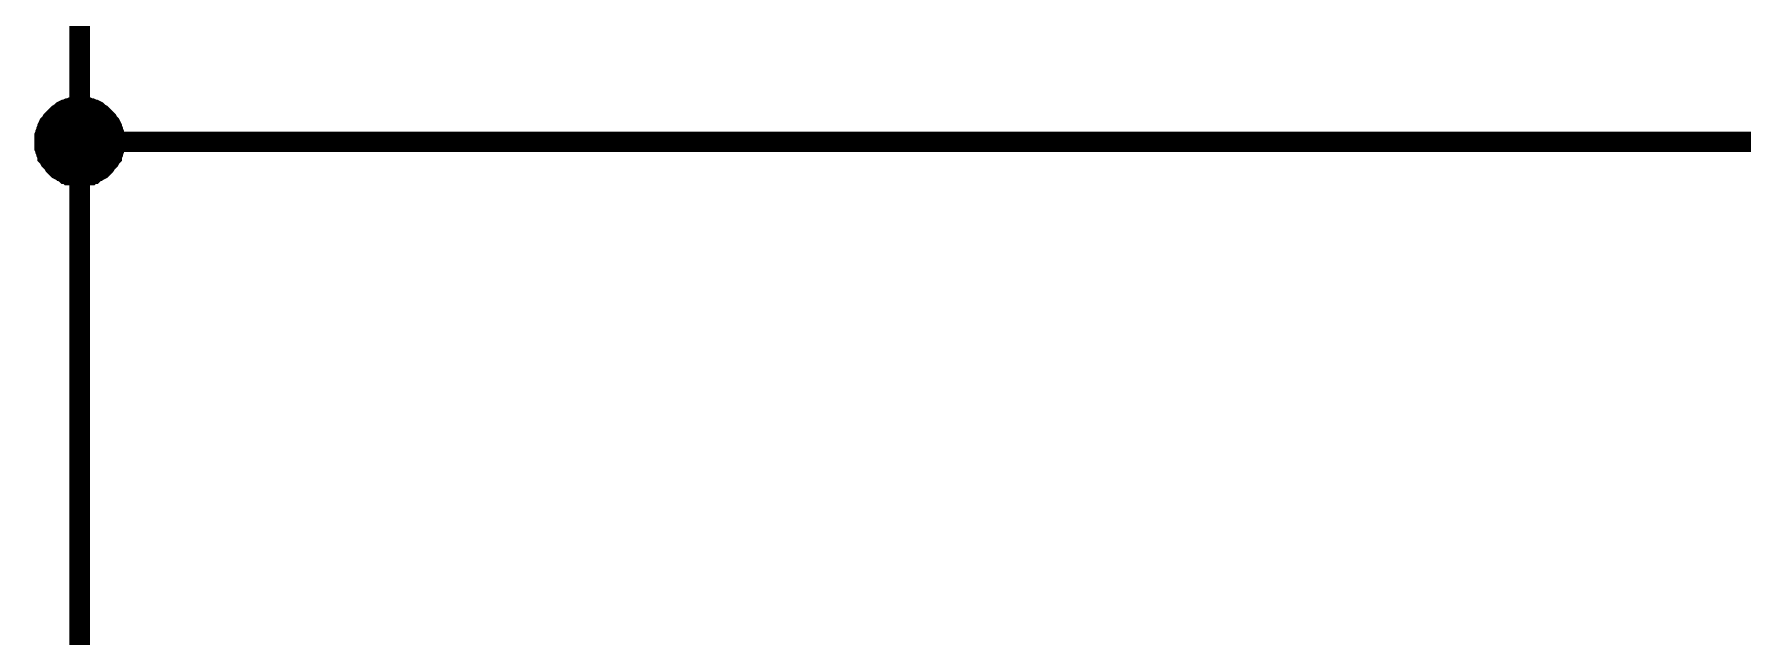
# Paper-space layout 'Layout1' of a CAD drawing. Extents: x -1 to 840, y -1 to 593.
# Drawn here: x 300.16 to 325.05, y 411.28 to 420.06 of the extents above; entities that cross this region are included whole.
import ezdxf

# ---------------------------------------------------------------- set-up
doc = ezdxf.new("R2010")
doc.units = 0
doc.header["$MEASUREMENT"] = 0
doc.layers.add('Sheet', color=255, linetype='CONTINUOUS')

psp = doc.layouts.get("Layout1")

# ---------------------------------------------------------------- linework, layer by layer
at = {"layer": 'Sheet', "color": 7}
for points, const_width in [([(300.819, 418.49), (300.819, 425.993)], 0.3), ([(300.307, 418.49), (300.307, 418.521), (300.307, 418.537), (300.307, 418.568), (300.322, 418.599), (300.322, 418.615), (300.338, 418.646), (300.338, 418.661), (300.354, 418.692), (300.354, 418.708), (300.369, 418.739), (300.385, 418.754), (300.4, 418.77), (300.416, 418.801), (300.431, 418.817), (300.447, 418.832), (300.462, 418.848), (300.478, 418.863), (300.493, 418.879), (300.509, 418.894), (300.54, 418.91), (300.555, 418.925), (300.571, 418.941), (300.602, 418.956), (300.618, 418.956), (300.649, 418.972), (300.664, 418.972), (300.695, 418.987), (300.711, 418.987), (300.742, 419.003), (300.773, 419.003), (300.788, 419.003), (300.819, 419.003)], 0.3), ([(300.307, 418.49), (300.307, 418.521), (300.307, 418.537), (300.307, 418.568), (300.322, 418.599), (300.322, 418.615), (300.338, 418.646), (300.338, 418.661), (300.354, 418.692), (300.354, 418.708), (300.369, 418.739), (300.385, 418.754), (300.4, 418.77), (300.416, 418.801), (300.431, 418.817), (300.447, 418.832), (300.462, 418.848), (300.478, 418.863), (300.493, 418.879), (300.509, 418.894), (300.54, 418.91), (300.555, 418.925), (300.571, 418.941), (300.602, 418.956), (300.618, 418.956), (300.649, 418.972), (300.664, 418.972), (300.695, 418.987), (300.711, 418.987), (300.742, 419.003), (300.773, 419.003), (300.788, 419.003), (300.819, 419.003)], 0.3), ([(300.307, 418.49), (300.307, 418.521), (300.307, 418.537), (300.307, 418.568), (300.322, 418.599), (300.322, 418.615), (300.338, 418.646), (300.338, 418.661), (300.354, 418.692), (300.354, 418.708), (300.369, 418.739), (300.385, 418.754), (300.4, 418.77), (300.416, 418.801), (300.431, 418.817), (300.447, 418.832), (300.462, 418.848), (300.478, 418.863), (300.493, 418.879), (300.509, 418.894), (300.54, 418.91), (300.555, 418.925), (300.571, 418.941), (300.602, 418.956), (300.618, 418.956), (300.649, 418.972), (300.664, 418.972), (300.695, 418.987), (300.711, 418.987), (300.742, 419.003), (300.773, 419.003), (300.788, 419.003), (300.819, 419.003)], 0.3), ([(300.307, 418.49), (300.307, 418.521), (300.307, 418.537), (300.307, 418.568), (300.322, 418.599), (300.322, 418.615), (300.338, 418.646), (300.338, 418.661), (300.354, 418.692), (300.354, 418.708), (300.369, 418.739), (300.385, 418.754), (300.4, 418.77), (300.416, 418.801), (300.431, 418.817), (300.447, 418.832), (300.462, 418.848), (300.478, 418.863), (300.493, 418.879), (300.509, 418.894), (300.54, 418.91), (300.555, 418.925), (300.571, 418.941), (300.602, 418.956), (300.618, 418.956), (300.649, 418.972), (300.664, 418.972), (300.695, 418.987), (300.711, 418.987), (300.742, 419.003), (300.773, 419.003), (300.788, 419.003), (300.819, 419.003)], 0.3), ([(300.307, 418.49), (300.307, 418.521), (300.307, 418.537), (300.307, 418.568), (300.322, 418.599), (300.322, 418.615), (300.338, 418.646), (300.338, 418.661), (300.354, 418.692), (300.354, 418.708), (300.369, 418.739), (300.385, 418.754), (300.4, 418.77), (300.416, 418.801), (300.431, 418.817), (300.447, 418.832), (300.462, 418.848), (300.478, 418.863), (300.493, 418.879), (300.509, 418.894), (300.54, 418.91), (300.555, 418.925), (300.571, 418.941), (300.602, 418.956), (300.618, 418.956), (300.649, 418.972), (300.664, 418.972), (300.695, 418.987), (300.711, 418.987), (300.742, 419.003), (300.773, 419.003), (300.788, 419.003), (300.819, 419.003)], 0.3), ([(300.307, 418.49), (300.307, 418.521), (300.307, 418.537), (300.307, 418.568), (300.322, 418.599), (300.322, 418.615), (300.338, 418.646), (300.338, 418.661), (300.354, 418.692), (300.354, 418.708), (300.369, 418.739), (300.385, 418.754), (300.4, 418.77), (300.416, 418.801), (300.431, 418.817), (300.447, 418.832), (300.462, 418.848), (300.478, 418.863), (300.493, 418.879), (300.509, 418.894), (300.54, 418.91), (300.555, 418.925), (300.571, 418.941), (300.602, 418.956), (300.618, 418.956), (300.649, 418.972), (300.664, 418.972), (300.695, 418.987), (300.711, 418.987), (300.742, 419.003), (300.773, 419.003), (300.788, 419.003), (300.819, 419.003)], 0.3), ([(300.819, 419.003), (300.819, 419.003)], 0.3), ([(300.819, 419.003), (300.85, 419.003), (300.866, 419.003), (300.897, 419.003), (300.928, 418.987), (300.944, 418.987), (300.975, 418.972), (300.99, 418.972), (301.021, 418.956), (301.037, 418.956), (301.068, 418.941), (301.083, 418.925), (301.099, 418.91), (301.13, 418.894), (301.145, 418.879), (301.161, 418.863), (301.177, 418.848), (301.192, 418.832), (301.208, 418.817), (301.223, 418.801), (301.239, 418.77), (301.254, 418.754), (301.27, 418.739), (301.285, 418.708), (301.285, 418.692), (301.301, 418.661), (301.301, 418.646), (301.316, 418.615), (301.316, 418.599), (301.332, 418.568), (301.332, 418.537), (301.332, 418.521), (301.332, 418.49)], 0.3), ([(300.819, 419.003), (300.819, 419.003)], 0.3), ([(300.819, 419.003), (300.85, 419.003), (300.866, 419.003), (300.897, 419.003), (300.928, 418.987), (300.944, 418.987), (300.975, 418.972), (300.99, 418.972), (301.021, 418.956), (301.037, 418.956), (301.068, 418.941), (301.083, 418.925), (301.099, 418.91), (301.13, 418.894), (301.145, 418.879), (301.161, 418.863), (301.177, 418.848), (301.192, 418.832), (301.208, 418.817), (301.223, 418.801), (301.239, 418.77), (301.254, 418.754), (301.27, 418.739), (301.285, 418.708), (301.285, 418.692), (301.301, 418.661), (301.301, 418.646), (301.316, 418.615), (301.316, 418.599), (301.332, 418.568), (301.332, 418.537), (301.332, 418.521), (301.332, 418.49)], 0.3), ([(300.819, 419.003), (300.819, 419.003)], 0.3), ([(300.819, 419.003), (300.85, 419.003), (300.866, 419.003), (300.897, 419.003), (300.928, 418.987), (300.944, 418.987), (300.975, 418.972), (300.99, 418.972), (301.021, 418.956), (301.037, 418.956), (301.068, 418.941), (301.083, 418.925), (301.099, 418.91), (301.13, 418.894), (301.145, 418.879), (301.161, 418.863), (301.177, 418.848), (301.192, 418.832), (301.208, 418.817), (301.223, 418.801), (301.239, 418.77), (301.254, 418.754), (301.27, 418.739), (301.285, 418.708), (301.285, 418.692), (301.301, 418.661), (301.301, 418.646), (301.316, 418.615), (301.316, 418.599), (301.332, 418.568), (301.332, 418.537), (301.332, 418.521), (301.332, 418.49)], 0.3), ([(300.819, 419.003), (300.819, 419.003)], 0.3), ([(300.819, 419.003), (300.85, 419.003), (300.866, 419.003), (300.897, 419.003), (300.928, 418.987), (300.944, 418.987), (300.975, 418.972), (300.99, 418.972), (301.021, 418.956), (301.037, 418.956), (301.068, 418.941), (301.083, 418.925), (301.099, 418.91), (301.13, 418.894), (301.145, 418.879), (301.161, 418.863), (301.177, 418.848), (301.192, 418.832), (301.208, 418.817), (301.223, 418.801), (301.239, 418.77), (301.254, 418.754), (301.27, 418.739), (301.285, 418.708), (301.285, 418.692), (301.301, 418.661), (301.301, 418.646), (301.316, 418.615), (301.316, 418.599), (301.332, 418.568), (301.332, 418.537), (301.332, 418.521), (301.332, 418.49)], 0.3), ([(300.819, 419.003), (300.819, 419.003)], 0.3), ([(300.819, 419.003), (300.85, 419.003), (300.866, 419.003), (300.897, 419.003), (300.928, 418.987), (300.944, 418.987), (300.975, 418.972), (300.99, 418.972), (301.021, 418.956), (301.037, 418.956), (301.068, 418.941), (301.083, 418.925), (301.099, 418.91), (301.13, 418.894), (301.145, 418.879), (301.161, 418.863), (301.177, 418.848), (301.192, 418.832), (301.208, 418.817), (301.223, 418.801), (301.239, 418.77), (301.254, 418.754), (301.27, 418.739), (301.285, 418.708), (301.285, 418.692), (301.301, 418.661), (301.301, 418.646), (301.316, 418.615), (301.316, 418.599), (301.332, 418.568), (301.332, 418.537), (301.332, 418.521), (301.332, 418.49)], 0.3), ([(300.819, 419.003), (300.819, 419.003)], 0.3), ([(300.819, 419.003), (300.85, 419.003), (300.866, 419.003), (300.897, 419.003), (300.928, 418.987), (300.944, 418.987), (300.975, 418.972), (300.99, 418.972), (301.021, 418.956), (301.037, 418.956), (301.068, 418.941), (301.083, 418.925), (301.099, 418.91), (301.13, 418.894), (301.145, 418.879), (301.161, 418.863), (301.177, 418.848), (301.192, 418.832), (301.208, 418.817), (301.223, 418.801), (301.239, 418.77), (301.254, 418.754), (301.27, 418.739), (301.285, 418.708), (301.285, 418.692), (301.301, 418.661), (301.301, 418.646), (301.316, 418.615), (301.316, 418.599), (301.332, 418.568), (301.332, 418.537), (301.332, 418.521), (301.332, 418.49)], 0.3), ([(300.307, 418.49), (300.307, 418.521), (300.307, 418.537), (300.307, 418.568), (300.322, 418.599), (300.322, 418.615), (300.338, 418.646), (300.338, 418.661), (300.354, 418.692), (300.354, 418.708), (300.369, 418.739), (300.385, 418.754), (300.4, 418.77), (300.416, 418.801), (300.431, 418.817), (300.447, 418.832), (300.462, 418.848), (300.478, 418.863), (300.493, 418.879), (300.509, 418.894), (300.54, 418.91), (300.555, 418.925), (300.571, 418.941), (300.602, 418.956), (300.618, 418.956), (300.649, 418.972), (300.664, 418.972), (300.695, 418.987), (300.711, 418.987), (300.742, 419.003), (300.773, 419.003), (300.788, 419.003), (300.819, 419.003)], 0.0991), ([(300.307, 418.49), (300.307, 418.521), (300.307, 418.537), (300.307, 418.568), (300.322, 418.599), (300.322, 418.615), (300.338, 418.646), (300.338, 418.661), (300.354, 418.692), (300.354, 418.708), (300.369, 418.739), (300.385, 418.754), (300.4, 418.77), (300.416, 418.801), (300.431, 418.817), (300.447, 418.832), (300.462, 418.848), (300.478, 418.863), (300.493, 418.879), (300.509, 418.894), (300.54, 418.91), (300.555, 418.925), (300.571, 418.941), (300.602, 418.956), (300.618, 418.956), (300.649, 418.972), (300.664, 418.972), (300.695, 418.987), (300.711, 418.987), (300.742, 419.003), (300.773, 419.003), (300.788, 419.003), (300.819, 419.003)], 0.0991), ([(300.307, 418.49), (300.307, 418.521), (300.307, 418.537), (300.307, 418.568), (300.322, 418.599), (300.322, 418.615), (300.338, 418.646), (300.338, 418.661), (300.354, 418.692), (300.354, 418.708), (300.369, 418.739), (300.385, 418.754), (300.4, 418.77), (300.416, 418.801), (300.431, 418.817), (300.447, 418.832), (300.462, 418.848), (300.478, 418.863), (300.493, 418.879), (300.509, 418.894), (300.54, 418.91), (300.555, 418.925), (300.571, 418.941), (300.602, 418.956), (300.618, 418.956), (300.649, 418.972), (300.664, 418.972), (300.695, 418.987), (300.711, 418.987), (300.742, 419.003), (300.773, 419.003), (300.788, 419.003), (300.819, 419.003)], 0.0991), ([(300.307, 418.49), (300.307, 418.521), (300.307, 418.537), (300.307, 418.568), (300.322, 418.599), (300.322, 418.615), (300.338, 418.646), (300.338, 418.661), (300.354, 418.692), (300.354, 418.708), (300.369, 418.739), (300.385, 418.754), (300.4, 418.77), (300.416, 418.801), (300.431, 418.817), (300.447, 418.832), (300.462, 418.848), (300.478, 418.863), (300.493, 418.879), (300.509, 418.894), (300.54, 418.91), (300.555, 418.925), (300.571, 418.941), (300.602, 418.956), (300.618, 418.956), (300.649, 418.972), (300.664, 418.972), (300.695, 418.987), (300.711, 418.987), (300.742, 419.003), (300.773, 419.003), (300.788, 419.003), (300.819, 419.003)], 0.0991), ([(300.307, 418.49), (300.307, 418.521), (300.307, 418.537), (300.307, 418.568), (300.322, 418.599), (300.322, 418.615), (300.338, 418.646), (300.338, 418.661), (300.354, 418.692), (300.354, 418.708), (300.369, 418.739), (300.385, 418.754), (300.4, 418.77), (300.416, 418.801), (300.431, 418.817), (300.447, 418.832), (300.462, 418.848), (300.478, 418.863), (300.493, 418.879), (300.509, 418.894), (300.54, 418.91), (300.555, 418.925), (300.571, 418.941), (300.602, 418.956), (300.618, 418.956), (300.649, 418.972), (300.664, 418.972), (300.695, 418.987), (300.711, 418.987), (300.742, 419.003), (300.773, 419.003), (300.788, 419.003), (300.819, 419.003)], 0.0991), ([(300.307, 418.49), (300.307, 418.521), (300.307, 418.537), (300.307, 418.568), (300.322, 418.599), (300.322, 418.615), (300.338, 418.646), (300.338, 418.661), (300.354, 418.692), (300.354, 418.708), (300.369, 418.739), (300.385, 418.754), (300.4, 418.77), (300.416, 418.801), (300.431, 418.817), (300.447, 418.832), (300.462, 418.848), (300.478, 418.863), (300.493, 418.879), (300.509, 418.894), (300.54, 418.91), (300.555, 418.925), (300.571, 418.941), (300.602, 418.956), (300.618, 418.956), (300.649, 418.972), (300.664, 418.972), (300.695, 418.987), (300.711, 418.987), (300.742, 419.003), (300.773, 419.003), (300.788, 419.003), (300.819, 419.003)], 0.0991), ([(300.819, 419.003), (300.819, 419.003)], 0.0991), ([(300.819, 419.003), (300.85, 419.003), (300.866, 419.003), (300.897, 419.003), (300.928, 418.987), (300.944, 418.987), (300.975, 418.972), (300.99, 418.972), (301.021, 418.956), (301.037, 418.956), (301.068, 418.941), (301.083, 418.925), (301.099, 418.91), (301.13, 418.894), (301.145, 418.879), (301.161, 418.863), (301.177, 418.848), (301.192, 418.832), (301.208, 418.817), (301.223, 418.801), (301.239, 418.77), (301.254, 418.754), (301.27, 418.739), (301.285, 418.708), (301.285, 418.692), (301.301, 418.661), (301.301, 418.646), (301.316, 418.615), (301.316, 418.599), (301.332, 418.568), (301.332, 418.537), (301.332, 418.521), (301.332, 418.49)], 0.0991), ([(300.819, 419.003), (300.819, 419.003)], 0.0991), ([(300.819, 419.003), (300.85, 419.003), (300.866, 419.003), (300.897, 419.003), (300.928, 418.987), (300.944, 418.987), (300.975, 418.972), (300.99, 418.972), (301.021, 418.956), (301.037, 418.956), (301.068, 418.941), (301.083, 418.925), (301.099, 418.91), (301.13, 418.894), (301.145, 418.879), (301.161, 418.863), (301.177, 418.848), (301.192, 418.832), (301.208, 418.817), (301.223, 418.801), (301.239, 418.77), (301.254, 418.754), (301.27, 418.739), (301.285, 418.708), (301.285, 418.692), (301.301, 418.661), (301.301, 418.646), (301.316, 418.615), (301.316, 418.599), (301.332, 418.568), (301.332, 418.537), (301.332, 418.521), (301.332, 418.49)], 0.0991), ([(300.819, 419.003), (300.819, 419.003)], 0.0991), ([(300.819, 419.003), (300.85, 419.003), (300.866, 419.003), (300.897, 419.003), (300.928, 418.987), (300.944, 418.987), (300.975, 418.972), (300.99, 418.972), (301.021, 418.956), (301.037, 418.956), (301.068, 418.941), (301.083, 418.925), (301.099, 418.91), (301.13, 418.894), (301.145, 418.879), (301.161, 418.863), (301.177, 418.848), (301.192, 418.832), (301.208, 418.817), (301.223, 418.801), (301.239, 418.77), (301.254, 418.754), (301.27, 418.739), (301.285, 418.708), (301.285, 418.692), (301.301, 418.661), (301.301, 418.646), (301.316, 418.615), (301.316, 418.599), (301.332, 418.568), (301.332, 418.537), (301.332, 418.521), (301.332, 418.49)], 0.0991), ([(300.819, 419.003), (300.819, 419.003)], 0.0991), ([(300.819, 419.003), (300.85, 419.003), (300.866, 419.003), (300.897, 419.003), (300.928, 418.987), (300.944, 418.987), (300.975, 418.972), (300.99, 418.972), (301.021, 418.956), (301.037, 418.956), (301.068, 418.941), (301.083, 418.925), (301.099, 418.91), (301.13, 418.894), (301.145, 418.879), (301.161, 418.863), (301.177, 418.848), (301.192, 418.832), (301.208, 418.817), (301.223, 418.801), (301.239, 418.77), (301.254, 418.754), (301.27, 418.739), (301.285, 418.708), (301.285, 418.692), (301.301, 418.661), (301.301, 418.646), (301.316, 418.615), (301.316, 418.599), (301.332, 418.568), (301.332, 418.537), (301.332, 418.521), (301.332, 418.49)], 0.0991), ([(300.819, 419.003), (300.819, 419.003)], 0.0991), ([(300.819, 419.003), (300.85, 419.003), (300.866, 419.003), (300.897, 419.003), (300.928, 418.987), (300.944, 418.987), (300.975, 418.972), (300.99, 418.972), (301.021, 418.956), (301.037, 418.956), (301.068, 418.941), (301.083, 418.925), (301.099, 418.91), (301.13, 418.894), (301.145, 418.879), (301.161, 418.863), (301.177, 418.848), (301.192, 418.832), (301.208, 418.817), (301.223, 418.801), (301.239, 418.77), (301.254, 418.754), (301.27, 418.739), (301.285, 418.708), (301.285, 418.692), (301.301, 418.661), (301.301, 418.646), (301.316, 418.615), (301.316, 418.599), (301.332, 418.568), (301.332, 418.537), (301.332, 418.521), (301.332, 418.49)], 0.0991), ([(300.819, 419.003), (300.819, 419.003)], 0.0991), ([(300.819, 419.003), (300.85, 419.003), (300.866, 419.003), (300.897, 419.003), (300.928, 418.987), (300.944, 418.987), (300.975, 418.972), (300.99, 418.972), (301.021, 418.956), (301.037, 418.956), (301.068, 418.941), (301.083, 418.925), (301.099, 418.91), (301.13, 418.894), (301.145, 418.879), (301.161, 418.863), (301.177, 418.848), (301.192, 418.832), (301.208, 418.817), (301.223, 418.801), (301.239, 418.77), (301.254, 418.754), (301.27, 418.739), (301.285, 418.708), (301.285, 418.692), (301.301, 418.661), (301.301, 418.646), (301.316, 418.615), (301.316, 418.599), (301.332, 418.568), (301.332, 418.537), (301.332, 418.521), (301.332, 418.49)], 0.0991), ([(300.819, 417.993), (300.788, 417.993), (300.773, 417.993), (300.742, 417.993), (300.711, 418.009), (300.695, 418.009), (300.664, 418.009), (300.649, 418.024), (300.618, 418.024), (300.602, 418.04), (300.571, 418.055), (300.555, 418.071), (300.54, 418.071), (300.509, 418.087), (300.493, 418.102), (300.478, 418.118), (300.462, 418.133), (300.447, 418.149), (300.431, 418.18), (300.416, 418.195), (300.4, 418.211), (300.385, 418.226), (300.369, 418.257), (300.354, 418.273), (300.354, 418.288), (300.338, 418.32), (300.338, 418.335), (300.322, 418.366), (300.322, 418.382), (300.307, 418.413), (300.307, 418.444), (300.307, 418.459), (300.307, 418.49)], 0.3), ([(300.307, 418.49), (300.307, 418.49)], 0.3), ([(300.819, 417.993), (300.788, 417.993), (300.773, 417.993), (300.742, 417.993), (300.711, 418.009), (300.695, 418.009), (300.664, 418.009), (300.649, 418.024), (300.618, 418.024), (300.602, 418.04), (300.571, 418.055), (300.555, 418.071), (300.54, 418.071), (300.509, 418.087), (300.493, 418.102), (300.478, 418.118), (300.462, 418.133), (300.447, 418.149), (300.431, 418.18), (300.416, 418.195), (300.4, 418.211), (300.385, 418.226), (300.369, 418.257), (300.354, 418.273), (300.354, 418.288), (300.338, 418.32), (300.338, 418.335), (300.322, 418.366), (300.322, 418.382), (300.307, 418.413), (300.307, 418.444), (300.307, 418.459), (300.307, 418.49)], 0.3), ([(300.307, 418.49), (300.307, 418.49)], 0.3), ([(300.819, 417.993), (300.788, 417.993), (300.773, 417.993), (300.742, 417.993), (300.711, 418.009), (300.695, 418.009), (300.664, 418.009), (300.649, 418.024), (300.618, 418.024), (300.602, 418.04), (300.571, 418.055), (300.555, 418.071), (300.54, 418.071), (300.509, 418.087), (300.493, 418.102), (300.478, 418.118), (300.462, 418.133), (300.447, 418.149), (300.431, 418.18), (300.416, 418.195), (300.4, 418.211), (300.385, 418.226), (300.369, 418.257), (300.354, 418.273), (300.354, 418.288), (300.338, 418.32), (300.338, 418.335), (300.322, 418.366), (300.322, 418.382), (300.307, 418.413), (300.307, 418.444), (300.307, 418.459), (300.307, 418.49)], 0.3), ([(300.307, 418.49), (300.307, 418.49)], 0.3), ([(300.819, 417.993), (300.788, 417.993), (300.773, 417.993), (300.742, 417.993), (300.711, 418.009), (300.695, 418.009), (300.664, 418.009), (300.649, 418.024), (300.618, 418.024), (300.602, 418.04), (300.571, 418.055), (300.555, 418.071), (300.54, 418.071), (300.509, 418.087), (300.493, 418.102), (300.478, 418.118), (300.462, 418.133), (300.447, 418.149), (300.431, 418.18), (300.416, 418.195), (300.4, 418.211), (300.385, 418.226), (300.369, 418.257), (300.354, 418.273), (300.354, 418.288), (300.338, 418.32), (300.338, 418.335), (300.322, 418.366), (300.322, 418.382), (300.307, 418.413), (300.307, 418.444), (300.307, 418.459), (300.307, 418.49)], 0.3), ([(300.307, 418.49), (300.307, 418.49)], 0.3), ([(300.819, 417.993), (300.788, 417.993), (300.773, 417.993), (300.742, 417.993), (300.711, 418.009), (300.695, 418.009), (300.664, 418.009), (300.649, 418.024), (300.618, 418.024), (300.602, 418.04), (300.571, 418.055), (300.555, 418.071), (300.54, 418.071), (300.509, 418.087), (300.493, 418.102), (300.478, 418.118), (300.462, 418.133), (300.447, 418.149), (300.431, 418.18), (300.416, 418.195), (300.4, 418.211), (300.385, 418.226), (300.369, 418.257), (300.354, 418.273), (300.354, 418.288), (300.338, 418.32), (300.338, 418.335), (300.322, 418.366), (300.322, 418.382), (300.307, 418.413), (300.307, 418.444), (300.307, 418.459), (300.307, 418.49)], 0.3), ([(300.307, 418.49), (300.307, 418.49)], 0.3), ([(300.819, 417.993), (300.788, 417.993), (300.773, 417.993), (300.742, 417.993), (300.711, 418.009), (300.695, 418.009), (300.664, 418.009), (300.649, 418.024), (300.618, 418.024), (300.602, 418.04), (300.571, 418.055), (300.555, 418.071), (300.54, 418.071), (300.509, 418.087), (300.493, 418.102), (300.478, 418.118), (300.462, 418.133), (300.447, 418.149), (300.431, 418.18), (300.416, 418.195), (300.4, 418.211), (300.385, 418.226), (300.369, 418.257), (300.354, 418.273), (300.354, 418.288), (300.338, 418.32), (300.338, 418.335), (300.322, 418.366), (300.322, 418.382), (300.307, 418.413), (300.307, 418.444), (300.307, 418.459), (300.307, 418.49)], 0.3), ([(300.307, 418.49), (300.307, 418.49)], 0.3), ([(300.819, 417.993), (300.788, 417.993), (300.773, 417.993), (300.742, 417.993), (300.711, 418.009), (300.695, 418.009), (300.664, 418.009), (300.649, 418.024), (300.618, 418.024), (300.602, 418.04), (300.571, 418.055), (300.555, 418.071), (300.54, 418.071), (300.509, 418.087), (300.493, 418.102), (300.478, 418.118), (300.462, 418.133), (300.447, 418.149), (300.431, 418.18), (300.416, 418.195), (300.4, 418.211), (300.385, 418.226), (300.369, 418.257), (300.354, 418.273), (300.354, 418.288), (300.338, 418.32), (300.338, 418.335), (300.322, 418.366), (300.322, 418.382), (300.307, 418.413), (300.307, 418.444), (300.307, 418.459), (300.307, 418.49)], 0.0991), ([(300.307, 418.49), (300.307, 418.49)], 0.0991), ([(300.819, 417.993), (300.788, 417.993), (300.773, 417.993), (300.742, 417.993), (300.711, 418.009), (300.695, 418.009), (300.664, 418.009), (300.649, 418.024), (300.618, 418.024), (300.602, 418.04), (300.571, 418.055), (300.555, 418.071), (300.54, 418.071), (300.509, 418.087), (300.493, 418.102), (300.478, 418.118), (300.462, 418.133), (300.447, 418.149), (300.431, 418.18), (300.416, 418.195), (300.4, 418.211), (300.385, 418.226), (300.369, 418.257), (300.354, 418.273), (300.354, 418.288), (300.338, 418.32), (300.338, 418.335), (300.322, 418.366), (300.322, 418.382), (300.307, 418.413), (300.307, 418.444), (300.307, 418.459), (300.307, 418.49)], 0.0991), ([(300.307, 418.49), (300.307, 418.49)], 0.0991), ([(300.819, 417.993), (300.788, 417.993), (300.773, 417.993), (300.742, 417.993), (300.711, 418.009), (300.695, 418.009), (300.664, 418.009), (300.649, 418.024), (300.618, 418.024), (300.602, 418.04), (300.571, 418.055), (300.555, 418.071), (300.54, 418.071), (300.509, 418.087), (300.493, 418.102), (300.478, 418.118), (300.462, 418.133), (300.447, 418.149), (300.431, 418.18), (300.416, 418.195), (300.4, 418.211), (300.385, 418.226), (300.369, 418.257), (300.354, 418.273), (300.354, 418.288), (300.338, 418.32), (300.338, 418.335), (300.322, 418.366), (300.322, 418.382), (300.307, 418.413), (300.307, 418.444), (300.307, 418.459), (300.307, 418.49)], 0.0991), ([(300.307, 418.49), (300.307, 418.49)], 0.0991), ([(300.819, 417.993), (300.788, 417.993), (300.773, 417.993), (300.742, 417.993), (300.711, 418.009), (300.695, 418.009), (300.664, 418.009), (300.649, 418.024), (300.618, 418.024), (300.602, 418.04), (300.571, 418.055), (300.555, 418.071), (300.54, 418.071), (300.509, 418.087), (300.493, 418.102), (300.478, 418.118), (300.462, 418.133), (300.447, 418.149), (300.431, 418.18), (300.416, 418.195), (300.4, 418.211), (300.385, 418.226), (300.369, 418.257), (300.354, 418.273), (300.354, 418.288), (300.338, 418.32), (300.338, 418.335), (300.322, 418.366), (300.322, 418.382), (300.307, 418.413), (300.307, 418.444), (300.307, 418.459), (300.307, 418.49)], 0.0991), ([(300.307, 418.49), (300.307, 418.49)], 0.0991), ([(300.819, 417.993), (300.788, 417.993), (300.773, 417.993), (300.742, 417.993), (300.711, 418.009), (300.695, 418.009), (300.664, 418.009), (300.649, 418.024), (300.618, 418.024), (300.602, 418.04), (300.571, 418.055), (300.555, 418.071), (300.54, 418.071), (300.509, 418.087), (300.493, 418.102), (300.478, 418.118), (300.462, 418.133), (300.447, 418.149), (300.431, 418.18), (300.416, 418.195), (300.4, 418.211), (300.385, 418.226), (300.369, 418.257), (300.354, 418.273), (300.354, 418.288), (300.338, 418.32), (300.338, 418.335), (300.322, 418.366), (300.322, 418.382), (300.307, 418.413), (300.307, 418.444), (300.307, 418.459), (300.307, 418.49)], 0.0991), ([(300.307, 418.49), (300.307, 418.49)], 0.0991), ([(300.819, 417.993), (300.788, 417.993), (300.773, 417.993), (300.742, 417.993), (300.711, 418.009), (300.695, 418.009), (300.664, 418.009), (300.649, 418.024), (300.618, 418.024), (300.602, 418.04), (300.571, 418.055), (300.555, 418.071), (300.54, 418.071), (300.509, 418.087), (300.493, 418.102), (300.478, 418.118), (300.462, 418.133), (300.447, 418.149), (300.431, 418.18), (300.416, 418.195), (300.4, 418.211), (300.385, 418.226), (300.369, 418.257), (300.354, 418.273), (300.354, 418.288), (300.338, 418.32), (300.338, 418.335), (300.322, 418.366), (300.322, 418.382), (300.307, 418.413), (300.307, 418.444), (300.307, 418.459), (300.307, 418.49)], 0.0991), ([(300.307, 418.49), (300.307, 418.49)], 0.0991), ([(358.304, 355.999), (358.304, 355.999), (363.304, 355.999), (363.304, 418.49), (300.819, 418.49)], 0.3), ([(301.332, 418.49), (301.332, 418.459), (301.332, 418.444), (301.332, 418.413), (301.316, 418.382), (301.316, 418.366), (301.301, 418.335), (301.301, 418.32), (301.285, 418.288), (301.285, 418.273), (301.27, 418.257), (301.254, 418.226), (301.239, 418.211), (301.223, 418.195), (301.208, 418.18), (301.192, 418.149), (301.177, 418.133), (301.161, 418.118), (301.145, 418.102), (301.13, 418.087), (301.099, 418.071), (301.083, 418.071), (301.068, 418.055), (301.037, 418.04), (301.021, 418.024), (300.99, 418.024), (300.975, 418.009), (300.944, 418.009), (300.928, 418.009), (300.897, 417.993), (300.866, 417.993), (300.85, 417.993), (300.819, 417.993)], 0.3), ([(301.332, 418.49), (301.332, 418.459), (301.332, 418.444), (301.332, 418.413), (301.316, 418.382), (301.316, 418.366), (301.301, 418.335), (301.301, 418.32), (301.285, 418.288), (301.285, 418.273), (301.27, 418.257), (301.254, 418.226), (301.239, 418.211), (301.223, 418.195), (301.208, 418.18), (301.192, 418.149), (301.177, 418.133), (301.161, 418.118), (301.145, 418.102), (301.13, 418.087), (301.099, 418.071), (301.083, 418.071), (301.068, 418.055), (301.037, 418.04), (301.021, 418.024), (300.99, 418.024), (300.975, 418.009), (300.944, 418.009), (300.928, 418.009), (300.897, 417.993), (300.866, 417.993), (300.85, 417.993), (300.819, 417.993)], 0.3), ([(300.819, 418.49), (300.819, 401), (300.819, 340.994), (308.319, 340.994), (308.319, 340.994)], 0.3), ([(301.332, 418.49), (301.332, 418.459), (301.332, 418.444), (301.332, 418.413), (301.316, 418.382), (301.316, 418.366), (301.301, 418.335), (301.301, 418.32), (301.285, 418.288), (301.285, 418.273), (301.27, 418.257), (301.254, 418.226), (301.239, 418.211), (301.223, 418.195), (301.208, 418.18), (301.192, 418.149), (301.177, 418.133), (301.161, 418.118), (301.145, 418.102), (301.13, 418.087), (301.099, 418.071), (301.083, 418.071), (301.068, 418.055), (301.037, 418.04), (301.021, 418.024), (300.99, 418.024), (300.975, 418.009), (300.944, 418.009), (300.928, 418.009), (300.897, 417.993), (300.866, 417.993), (300.85, 417.993), (300.819, 417.993)], 0.3), ([(301.332, 418.49), (301.332, 418.459), (301.332, 418.444), (301.332, 418.413), (301.316, 418.382), (301.316, 418.366), (301.301, 418.335), (301.301, 418.32), (301.285, 418.288), (301.285, 418.273), (301.27, 418.257), (301.254, 418.226), (301.239, 418.211), (301.223, 418.195), (301.208, 418.18), (301.192, 418.149), (301.177, 418.133), (301.161, 418.118), (301.145, 418.102), (301.13, 418.087), (301.099, 418.071), (301.083, 418.071), (301.068, 418.055), (301.037, 418.04), (301.021, 418.024), (300.99, 418.024), (300.975, 418.009), (300.944, 418.009), (300.928, 418.009), (300.897, 417.993), (300.866, 417.993), (300.85, 417.993), (300.819, 417.993)], 0.3), ([(301.332, 418.49), (301.332, 418.459), (301.332, 418.444), (301.332, 418.413), (301.316, 418.382), (301.316, 418.366), (301.301, 418.335), (301.301, 418.32), (301.285, 418.288), (301.285, 418.273), (301.27, 418.257), (301.254, 418.226), (301.239, 418.211), (301.223, 418.195), (301.208, 418.18), (301.192, 418.149), (301.177, 418.133), (301.161, 418.118), (301.145, 418.102), (301.13, 418.087), (301.099, 418.071), (301.083, 418.071), (301.068, 418.055), (301.037, 418.04), (301.021, 418.024), (300.99, 418.024), (300.975, 418.009), (300.944, 418.009), (300.928, 418.009), (300.897, 417.993), (300.866, 417.993), (300.85, 417.993), (300.819, 417.993)], 0.3), ([(301.332, 418.49), (301.332, 418.459), (301.332, 418.444), (301.332, 418.413), (301.316, 418.382), (301.316, 418.366), (301.301, 418.335), (301.301, 418.32), (301.285, 418.288), (301.285, 418.273), (301.27, 418.257), (301.254, 418.226), (301.239, 418.211), (301.223, 418.195), (301.208, 418.18), (301.192, 418.149), (301.177, 418.133), (301.161, 418.118), (301.145, 418.102), (301.13, 418.087), (301.099, 418.071), (301.083, 418.071), (301.068, 418.055), (301.037, 418.04), (301.021, 418.024), (300.99, 418.024), (300.975, 418.009), (300.944, 418.009), (300.928, 418.009), (300.897, 417.993), (300.866, 417.993), (300.85, 417.993), (300.819, 417.993)], 0.3), ([(301.332, 418.49), (301.332, 418.459), (301.332, 418.444), (301.332, 418.413), (301.316, 418.382), (301.316, 418.366), (301.301, 418.335), (301.301, 418.32), (301.285, 418.288), (301.285, 418.273), (301.27, 418.257), (301.254, 418.226), (301.239, 418.211), (301.223, 418.195), (301.208, 418.18), (301.192, 418.149), (301.177, 418.133), (301.161, 418.118), (301.145, 418.102), (301.13, 418.087), (301.099, 418.071), (301.083, 418.071), (301.068, 418.055), (301.037, 418.04), (301.021, 418.024), (300.99, 418.024), (300.975, 418.009), (300.944, 418.009), (300.928, 418.009), (300.897, 417.993), (300.866, 417.993), (300.85, 417.993), (300.819, 417.993)], 0.0991), ([(301.332, 418.49), (301.332, 418.459), (301.332, 418.444), (301.332, 418.413), (301.316, 418.382), (301.316, 418.366), (301.301, 418.335), (301.301, 418.32), (301.285, 418.288), (301.285, 418.273), (301.27, 418.257), (301.254, 418.226), (301.239, 418.211), (301.223, 418.195), (301.208, 418.18), (301.192, 418.149), (301.177, 418.133), (301.161, 418.118), (301.145, 418.102), (301.13, 418.087), (301.099, 418.071), (301.083, 418.071), (301.068, 418.055), (301.037, 418.04), (301.021, 418.024), (300.99, 418.024), (300.975, 418.009), (300.944, 418.009), (300.928, 418.009), (300.897, 417.993), (300.866, 417.993), (300.85, 417.993), (300.819, 417.993)], 0.0991), ([(301.332, 418.49), (301.332, 418.459), (301.332, 418.444), (301.332, 418.413), (301.316, 418.382), (301.316, 418.366), (301.301, 418.335), (301.301, 418.32), (301.285, 418.288), (301.285, 418.273), (301.27, 418.257), (301.254, 418.226), (301.239, 418.211), (301.223, 418.195), (301.208, 418.18), (301.192, 418.149), (301.177, 418.133), (301.161, 418.118), (301.145, 418.102), (301.13, 418.087), (301.099, 418.071), (301.083, 418.071), (301.068, 418.055), (301.037, 418.04), (301.021, 418.024), (300.99, 418.024), (300.975, 418.009), (300.944, 418.009), (300.928, 418.009), (300.897, 417.993), (300.866, 417.993), (300.85, 417.993), (300.819, 417.993)], 0.0991), ([(301.332, 418.49), (301.332, 418.459), (301.332, 418.444), (301.332, 418.413), (301.316, 418.382), (301.316, 418.366), (301.301, 418.335), (301.301, 418.32), (301.285, 418.288), (301.285, 418.273), (301.27, 418.257), (301.254, 418.226), (301.239, 418.211), (301.223, 418.195), (301.208, 418.18), (301.192, 418.149), (301.177, 418.133), (301.161, 418.118), (301.145, 418.102), (301.13, 418.087), (301.099, 418.071), (301.083, 418.071), (301.068, 418.055), (301.037, 418.04), (301.021, 418.024), (300.99, 418.024), (300.975, 418.009), (300.944, 418.009), (300.928, 418.009), (300.897, 417.993), (300.866, 417.993), (300.85, 417.993), (300.819, 417.993)], 0.0991), ([(301.332, 418.49), (301.332, 418.459), (301.332, 418.444), (301.332, 418.413), (301.316, 418.382), (301.316, 418.366), (301.301, 418.335), (301.301, 418.32), (301.285, 418.288), (301.285, 418.273), (301.27, 418.257), (301.254, 418.226), (301.239, 418.211), (301.223, 418.195), (301.208, 418.18), (301.192, 418.149), (301.177, 418.133), (301.161, 418.118), (301.145, 418.102), (301.13, 418.087), (301.099, 418.071), (301.083, 418.071), (301.068, 418.055), (301.037, 418.04), (301.021, 418.024), (300.99, 418.024), (300.975, 418.009), (300.944, 418.009), (300.928, 418.009), (300.897, 417.993), (300.866, 417.993), (300.85, 417.993), (300.819, 417.993)], 0.0991), ([(301.332, 418.49), (301.332, 418.459), (301.332, 418.444), (301.332, 418.413), (301.316, 418.382), (301.316, 418.366), (301.301, 418.335), (301.301, 418.32), (301.285, 418.288), (301.285, 418.273), (301.27, 418.257), (301.254, 418.226), (301.239, 418.211), (301.223, 418.195), (301.208, 418.18), (301.192, 418.149), (301.177, 418.133), (301.161, 418.118), (301.145, 418.102), (301.13, 418.087), (301.099, 418.071), (301.083, 418.071), (301.068, 418.055), (301.037, 418.04), (301.021, 418.024), (300.99, 418.024), (300.975, 418.009), (300.944, 418.009), (300.928, 418.009), (300.897, 417.993), (300.866, 417.993), (300.85, 417.993), (300.819, 417.993)], 0.0991), ([(301.332, 418.49), (301.332, 418.49), (301.332, 418.49), (301.332, 418.49), (301.332, 418.49), (301.332, 418.49), (301.332, 418.49), (301.332, 418.49), (301.332, 418.49), (301.332, 418.49), (301.332, 418.49), (301.332, 418.49), (301.332, 418.49), (301.332, 418.49), (301.332, 418.49), (301.332, 418.49), (301.332, 418.49), (301.332, 418.49), (301.332, 418.49), (301.332, 418.49), (301.332, 418.49), (301.332, 418.49), (301.332, 418.49), (301.332, 418.49), (301.332, 418.49), (301.332, 418.49), (301.332, 418.49), (301.332, 418.49), (301.332, 418.49), (301.332, 418.49), (301.332, 418.49), (301.332, 418.49), (301.332, 418.49)], 0.3), ([(301.332, 418.49), (301.332, 418.49)], 0.3), ([(301.332, 418.49), (301.332, 418.49), (301.332, 418.49), (301.332, 418.49), (301.332, 418.49), (301.332, 418.49), (301.332, 418.49), (301.332, 418.49), (301.332, 418.49), (301.332, 418.49), (301.332, 418.49), (301.332, 418.49), (301.332, 418.49), (301.332, 418.49), (301.332, 418.49), (301.332, 418.49), (301.332, 418.49), (301.332, 418.49), (301.332, 418.49), (301.332, 418.49), (301.332, 418.49), (301.332, 418.49), (301.332, 418.49), (301.332, 418.49), (301.332, 418.49), (301.332, 418.49), (301.332, 418.49), (301.332, 418.49), (301.332, 418.49), (301.332, 418.49), (301.332, 418.49), (301.332, 418.49), (301.332, 418.49)], 0.3), ([(301.332, 418.49), (301.332, 418.49)], 0.3), ([(301.332, 418.49), (301.332, 418.49), (301.332, 418.49), (301.332, 418.49), (301.332, 418.49), (301.332, 418.49), (301.332, 418.49), (301.332, 418.49), (301.332, 418.49), (301.332, 418.49), (301.332, 418.49), (301.332, 418.49), (301.332, 418.49), (301.332, 418.49), (301.332, 418.49), (301.332, 418.49), (301.332, 418.49), (301.332, 418.49), (301.332, 418.49), (301.332, 418.49), (301.332, 418.49), (301.332, 418.49), (301.332, 418.49), (301.332, 418.49), (301.332, 418.49), (301.332, 418.49), (301.332, 418.49), (301.332, 418.49), (301.332, 418.49), (301.332, 418.49), (301.332, 418.49), (301.332, 418.49), (301.332, 418.49)], 0.3), ([(301.332, 418.49), (301.332, 418.49)], 0.3), ([(301.332, 418.49), (301.332, 418.49), (301.332, 418.49), (301.332, 418.49), (301.332, 418.49), (301.332, 418.49), (301.332, 418.49), (301.332, 418.49), (301.332, 418.49), (301.332, 418.49), (301.332, 418.49), (301.332, 418.49), (301.332, 418.49), (301.332, 418.49), (301.332, 418.49), (301.332, 418.49), (301.332, 418.49), (301.332, 418.49), (301.332, 418.49), (301.332, 418.49), (301.332, 418.49), (301.332, 418.49), (301.332, 418.49), (301.332, 418.49), (301.332, 418.49), (301.332, 418.49), (301.332, 418.49), (301.332, 418.49), (301.332, 418.49), (301.332, 418.49), (301.332, 418.49), (301.332, 418.49), (301.332, 418.49)], 0.3), ([(301.332, 418.49), (301.332, 418.49)], 0.3), ([(301.332, 418.49), (301.332, 418.49), (301.332, 418.49), (301.332, 418.49), (301.332, 418.49), (301.332, 418.49), (301.332, 418.49), (301.332, 418.49), (301.332, 418.49), (301.332, 418.49), (301.332, 418.49), (301.332, 418.49), (301.332, 418.49), (301.332, 418.49), (301.332, 418.49), (301.332, 418.49), (301.332, 418.49), (301.332, 418.49), (301.332, 418.49), (301.332, 418.49), (301.332, 418.49), (301.332, 418.49), (301.332, 418.49), (301.332, 418.49), (301.332, 418.49), (301.332, 418.49), (301.332, 418.49), (301.332, 418.49), (301.332, 418.49), (301.332, 418.49), (301.332, 418.49), (301.332, 418.49), (301.332, 418.49)], 0.3), ([(301.332, 418.49), (301.332, 418.49)], 0.3), ([(301.332, 418.49), (301.332, 418.49), (301.332, 418.49), (301.332, 418.49), (301.332, 418.49), (301.332, 418.49), (301.332, 418.49), (301.332, 418.49), (301.332, 418.49), (301.332, 418.49), (301.332, 418.49), (301.332, 418.49), (301.332, 418.49), (301.332, 418.49), (301.332, 418.49), (301.332, 418.49), (301.332, 418.49), (301.332, 418.49), (301.332, 418.49), (301.332, 418.49), (301.332, 418.49), (301.332, 418.49), (301.332, 418.49), (301.332, 418.49), (301.332, 418.49), (301.332, 418.49), (301.332, 418.49), (301.332, 418.49), (301.332, 418.49), (301.332, 418.49), (301.332, 418.49), (301.332, 418.49), (301.332, 418.49)], 0.3), ([(301.332, 418.49), (301.332, 418.49)], 0.3), ([(301.332, 418.49), (301.332, 418.49), (301.332, 418.49), (301.332, 418.49), (301.332, 418.49), (301.332, 418.49), (301.332, 418.49), (301.332, 418.49), (301.332, 418.49), (301.332, 418.49), (301.332, 418.49), (301.332, 418.49), (301.332, 418.49), (301.332, 418.49), (301.332, 418.49), (301.332, 418.49), (301.332, 418.49), (301.332, 418.49), (301.332, 418.49), (301.332, 418.49), (301.332, 418.49), (301.332, 418.49), (301.332, 418.49), (301.332, 418.49), (301.332, 418.49), (301.332, 418.49), (301.332, 418.49), (301.332, 418.49), (301.332, 418.49), (301.332, 418.49), (301.332, 418.49), (301.332, 418.49), (301.332, 418.49)], 0.0991), ([(301.332, 418.49), (301.332, 418.49)], 0.0991), ([(301.332, 418.49), (301.332, 418.49), (301.332, 418.49), (301.332, 418.49), (301.332, 418.49), (301.332, 418.49), (301.332, 418.49), (301.332, 418.49), (301.332, 418.49), (301.332, 418.49), (301.332, 418.49), (301.332, 418.49), (301.332, 418.49), (301.332, 418.49), (301.332, 418.49), (301.332, 418.49), (301.332, 418.49), (301.332, 418.49), (301.332, 418.49), (301.332, 418.49), (301.332, 418.49), (301.332, 418.49), (301.332, 418.49), (301.332, 418.49), (301.332, 418.49), (301.332, 418.49), (301.332, 418.49), (301.332, 418.49), (301.332, 418.49), (301.332, 418.49), (301.332, 418.49), (301.332, 418.49), (301.332, 418.49)], 0.0991), ([(301.332, 418.49), (301.332, 418.49)], 0.0991), ([(301.332, 418.49), (301.332, 418.49), (301.332, 418.49), (301.332, 418.49), (301.332, 418.49), (301.332, 418.49), (301.332, 418.49), (301.332, 418.49), (301.332, 418.49), (301.332, 418.49), (301.332, 418.49), (301.332, 418.49), (301.332, 418.49), (301.332, 418.49), (301.332, 418.49), (301.332, 418.49), (301.332, 418.49), (301.332, 418.49), (301.332, 418.49), (301.332, 418.49), (301.332, 418.49), (301.332, 418.49), (301.332, 418.49), (301.332, 418.49), (301.332, 418.49), (301.332, 418.49), (301.332, 418.49), (301.332, 418.49), (301.332, 418.49), (301.332, 418.49), (301.332, 418.49), (301.332, 418.49), (301.332, 418.49)], 0.0991), ([(301.332, 418.49), (301.332, 418.49)], 0.0991), ([(301.332, 418.49), (301.332, 418.49), (301.332, 418.49), (301.332, 418.49), (301.332, 418.49), (301.332, 418.49), (301.332, 418.49), (301.332, 418.49), (301.332, 418.49), (301.332, 418.49), (301.332, 418.49), (301.332, 418.49), (301.332, 418.49), (301.332, 418.49), (301.332, 418.49), (301.332, 418.49), (301.332, 418.49), (301.332, 418.49), (301.332, 418.49), (301.332, 418.49), (301.332, 418.49), (301.332, 418.49), (301.332, 418.49), (301.332, 418.49), (301.332, 418.49), (301.332, 418.49), (301.332, 418.49), (301.332, 418.49), (301.332, 418.49), (301.332, 418.49), (301.332, 418.49), (301.332, 418.49), (301.332, 418.49)], 0.0991), ([(301.332, 418.49), (301.332, 418.49)], 0.0991), ([(301.332, 418.49), (301.332, 418.49), (301.332, 418.49), (301.332, 418.49), (301.332, 418.49), (301.332, 418.49), (301.332, 418.49), (301.332, 418.49), (301.332, 418.49), (301.332, 418.49), (301.332, 418.49), (301.332, 418.49), (301.332, 418.49), (301.332, 418.49), (301.332, 418.49), (301.332, 418.49), (301.332, 418.49), (301.332, 418.49), (301.332, 418.49), (301.332, 418.49), (301.332, 418.49), (301.332, 418.49), (301.332, 418.49), (301.332, 418.49), (301.332, 418.49), (301.332, 418.49), (301.332, 418.49), (301.332, 418.49), (301.332, 418.49), (301.332, 418.49), (301.332, 418.49), (301.332, 418.49), (301.332, 418.49)], 0.0991), ([(301.332, 418.49), (301.332, 418.49)], 0.0991), ([(301.332, 418.49), (301.332, 418.49), (301.332, 418.49), (301.332, 418.49), (301.332, 418.49), (301.332, 418.49), (301.332, 418.49), (301.332, 418.49), (301.332, 418.49), (301.332, 418.49), (301.332, 418.49), (301.332, 418.49), (301.332, 418.49), (301.332, 418.49), (301.332, 418.49), (301.332, 418.49), (301.332, 418.49), (301.332, 418.49), (301.332, 418.49), (301.332, 418.49), (301.332, 418.49), (301.332, 418.49), (301.332, 418.49), (301.332, 418.49), (301.332, 418.49), (301.332, 418.49), (301.332, 418.49), (301.332, 418.49), (301.332, 418.49), (301.332, 418.49), (301.332, 418.49), (301.332, 418.49), (301.332, 418.49)], 0.0991), ([(301.332, 418.49), (301.332, 418.49)], 0.0991)]:
    psp.add_lwpolyline(points, dxfattribs=dict(at, const_width=const_width))
at = {"layer": 'Sheet', "color": 7, "const_width": 0.508}
psp.add_lwpolyline([(300.517, 418.503, 1), (301.025, 418.503, 1)], format="xyb", close=True, dxfattribs=at)

doc.saveas('drawing.dxf')
